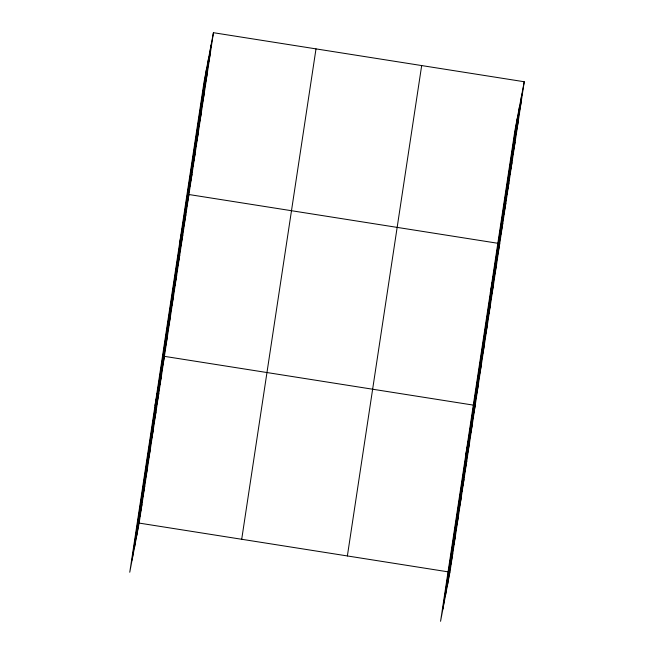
<?xml version="1.0" encoding="UTF-8"?>
<svg xmlns="http://www.w3.org/2000/svg" width="654" height="654" viewBox="0 0 654 654"><rect width="100%" height="100%" fill="white"/><g stroke="black" fill="none" stroke-linecap="round" stroke-linejoin="round"><path stroke-width="0.98" d="M132.083 560.069L206.386 69.692M134.479 547.521L208.781 57.143M136.8 535.34L211.103 44.962M213.441 32.7L204.064 81.864L129.762 572.25L139.138 523.086L213.441 32.7L524.238 81.75L449.936 572.136L440.559 621.3L514.861 130.914L524.238 81.75M241.702 539.272L316.005 48.886M347.372 555.949L421.675 65.564M442.881 609.119L517.183 118.742M445.276 596.571L519.578 106.193M447.598 584.39L521.9 94.013M208.037 65.187L210.375 52.925M204.972 85.421L207.31 73.158M201.906 105.646L204.244 93.383M198.841 125.87L201.179 113.616M195.775 146.104L198.113 133.841M192.709 166.329L195.055 154.066M189.652 186.562L191.99 174.299M179.539 243.697L188.924 194.524L499.721 243.574L490.345 292.747M183.521 227.012L185.859 214.757M180.455 247.245L182.793 234.982M177.389 267.47L179.727 255.207M174.324 287.703L176.662 275.44M171.258 307.928L173.596 295.665M168.192 328.153L170.53 315.898M165.127 348.386L167.465 336.123M155.023 405.521L164.399 356.348L475.196 405.406L465.82 454.571M159.257 387.135L161.595 374.881M156.453 405.668L158.791 393.406M153.641 424.193L155.979 411.93M150.837 442.717L153.175 430.455M148.025 461.242L150.371 448.979M145.221 479.766L147.559 467.504M142.417 498.291L144.755 486.028M139.604 516.815L141.943 504.553M518.835 114.237L521.173 101.975M515.769 134.471L518.107 122.208M512.703 154.696L515.041 142.433M509.638 174.92L511.984 162.666M506.58 195.154L508.918 182.891M503.515 215.379L505.853 203.124M500.449 235.612L502.787 223.349M494.318 276.07L496.656 263.807M491.252 296.295L493.59 284.032M488.186 316.52L490.525 304.265M485.121 336.753L487.459 324.49M482.055 356.978L484.393 344.715M478.99 377.211L481.328 364.948M475.924 397.436L478.262 385.173M470.054 436.185L472.392 423.931M467.25 454.718L469.588 442.456M464.438 473.243L466.776 460.98M461.634 491.767L463.972 479.505M458.83 510.292L461.168 498.029M456.018 528.816L458.356 516.554M453.214 547.341L455.552 535.078M450.402 565.865L452.748 553.611M139.138 523.086L449.936 572.136"/></g></svg>
